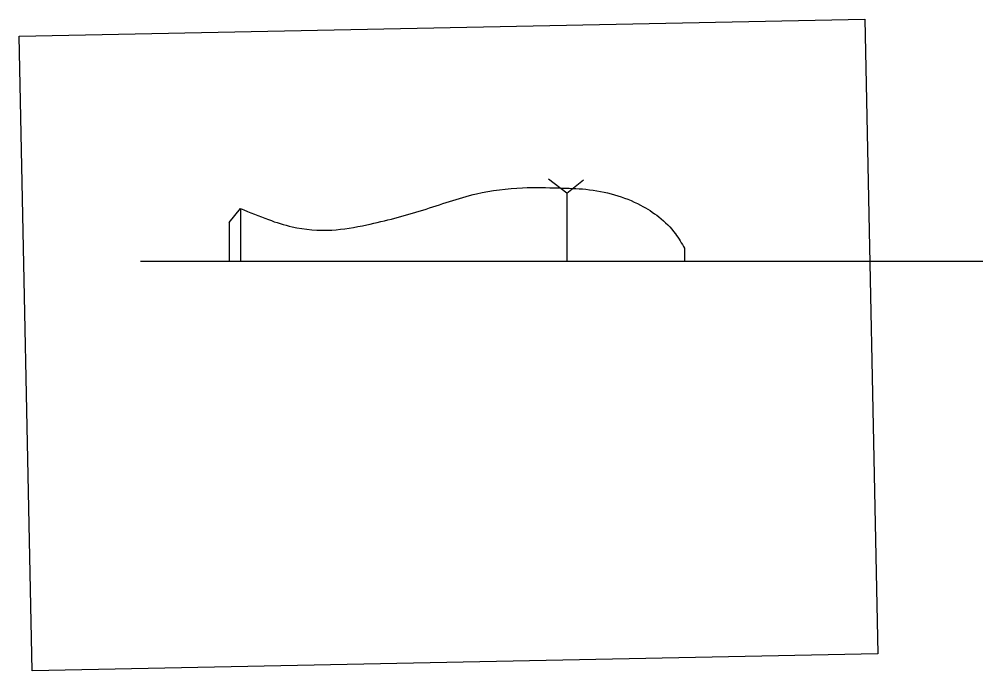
# Model space of a CAD drawing. Header units: millimetres. Extents: x 3940 to 31715, y 1502 to 5662.
# Drawn here: x 3940 to 5174, y 3361 to 4196 of the extents above; entities that cross this region are included whole.
import ezdxf

# ---------------------------------------------------------------- set-up
doc = ezdxf.new("R2010")
doc.units = ezdxf.units.MM
picture_1 = doc.add_image_def('image1.jpg', size_in_pixel=(3072, 4096))

msp = doc.modelspace()

# ---------------------------------------------------------------- linework, layer by layer
for p, q in [((4640.993, 3973.359), (4617.81, 3991.203)), ((4640.993, 3973.359), (4662.501, 3990.472)), ((4640.993, 3973.359), (4640.993, 3886.078)), ((4208.664, 3935.721), (4222.834, 3953.473)), ((4222.834, 3953.473), (4222.834, 3886.078)), ((4208.664, 3935.721), (4208.664, 3886.078)), ((4792.05, 3902.588), (4792.05, 3886.078)), ((4095.037, 3886.078), (5174.046, 3886.078))]:
    msp.add_line(p, q)
msp.add_spline([(4222.834, 3953.473), (4258.896, 3939.308), (4289.182, 3930.113), (4339.935, 3925.98), (4384.693, 3932.646), (4456.549, 3951.482), (4525.332, 3972.328), (4584.553, 3980.103), (4631.121, 3979.896), (4665.657, 3978.134), (4702.433, 3971.076), (4735.621, 3957.911), (4759.164, 3942.671), (4780.227, 3921.264), (4792.05, 3902.588)], degree=3)

# ---------------------------------------------------------------- pictures from other files: only their frames are drawn
image = msp.add_image(picture_1, insert=(3939.577, 4174.133), size_in_units=(812.8, 1083.733), rotation=-88.847889)
image.dxf.flags = 7

doc.saveas('drawing.dxf')
